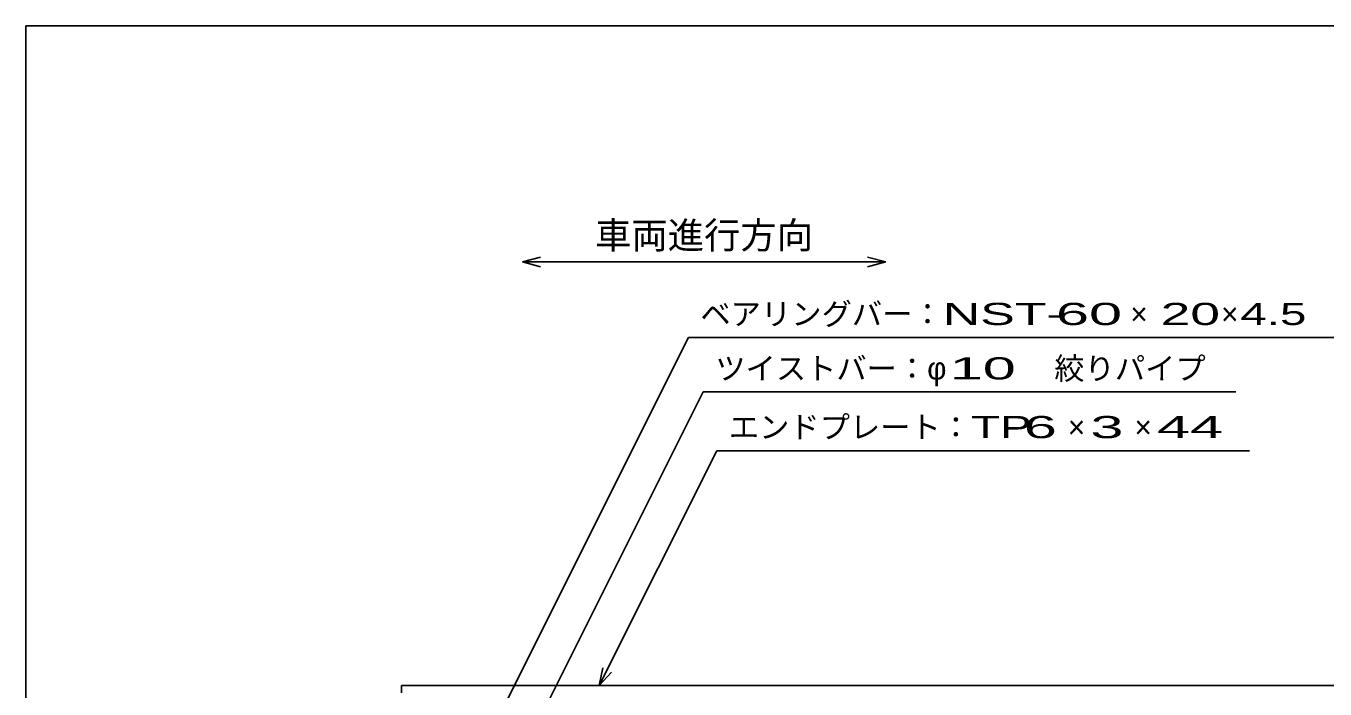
# Model space of a CAD drawing. Units: millimetres, scale not verified. Extents: x -1820 to 1731, y -1282 to 1054.
# Drawn here: x -1729 to -656, y 506 to 1054 of the extents above; entities that cross this region are included whole.
import ezdxf
from ezdxf.enums import TextEntityAlignment as Align

# ---------------------------------------------------------------- set-up
doc = ezdxf.new("R2010")
doc.units = ezdxf.units.MM
doc.header["$LTSCALE"] = 10
for name, color, linetype, lineweight in [('0_2', 150, 'Continuous', 25), ('16', 3, 'Continuous', 25), ('22', 2, 'Continuous', 25)]:
    doc.layers.add(name, color=color, linetype=linetype, lineweight=lineweight)
doc.styles.add('ベクトル', font='')
doc.styles.get('ベクトル').set_extended_font_data('ベクトル')

msp = doc.modelspace()

# ---------------------------------------------------------------- linework, layer by layer
at = {"layer": '0_2'}
for p, q in [((-1729, -1146.5), (-1729, 1053.5)), ((-1729, 1053.5), (1731, 1053.5))]:
    msp.add_line(p, q, dxfattribs=at)
at = {"layer": '16'}
for p, q in [((-1419, 508.5), (-423, 508.5)), ((-1419, 502.5), (-1419, 508.5))]:
    msp.add_line(p, q, dxfattribs=at)
at = {"layer": '22', "color": 4}
for p, q in [((-1319, 858.5), (-1304, 862.5)), ((-1304, 854.5), (-1319, 858.5)), ((-1319, 858.5), (-1019, 858.5)), ((-1019, 858.5), (-1034, 862.5)), ((-1034, 854.5), (-1019, 858.5)), ((-1399, 362), (-1182, 796)), ((-1182, 796), (-642, 796)), ((-1339.25, 412), (-1169.75, 751)), ((-1169.75, 751), (-729.75, 751)), ((-1255.55, 508.5), (-1158.55, 702.5)), ((-1158.55, 702.5), (-718.55, 702.5)), ((-1255.55, 508.5), (-1252.55, 523.1)), ((-1255.55, 508.5), (-1245.55, 519.5))]:
    msp.add_line(p, q, dxfattribs=at)

# ---------------------------------------------------------------- texts
at = {"layer": '22', "style": 'ベクトル'}
for s, height, p in [('車両進行方向', 21.99, (-1259, 880.5)), ('ベアリングバー：', 18.33, (-1172, 815.5)), ('×', 18.33, (-817, 815.5)), ('×', 18.33, (-742, 815.5)), ('ツイストバー：', 18.33, (-1159.75, 770.5)), ('φ', 18.33, (-984.75, 770.5)), ('絞りパイプ', 18.33, (-879.75, 770.5)), ('エンドプレート：', 18.33, (-1148.55, 722)), ('×', 18.33, (-868.55, 722)), ('×', 18.33, (-813.55, 722))]:
    msp.add_text(s, height=height, dxfattribs=at).set_placement(p, align=Align.MIDDLE_LEFT)
for s, width, p in [('NST-', 1.75, (-972, 815.5)), (' 60 ', 2, (-892, 815.5)), ('20', 1.8, (-792, 815.5)), (' 4.5 ', 1.6, (-737, 815.5)), (' 10 ', 2, (-979.75, 770.5)), ('TP', 1.6, (-948.55, 722)), (' 6 ', 2, (-918.55, 722)), (' 3 ', 2, (-863.55, 722)), (' 44 ', 2, (-808.55, 722))]:
    msp.add_text(s, height=18.33, dxfattribs=dict(at, width=width)).set_placement(p, align=Align.MIDDLE_LEFT)

doc.saveas('drawing.dxf')
